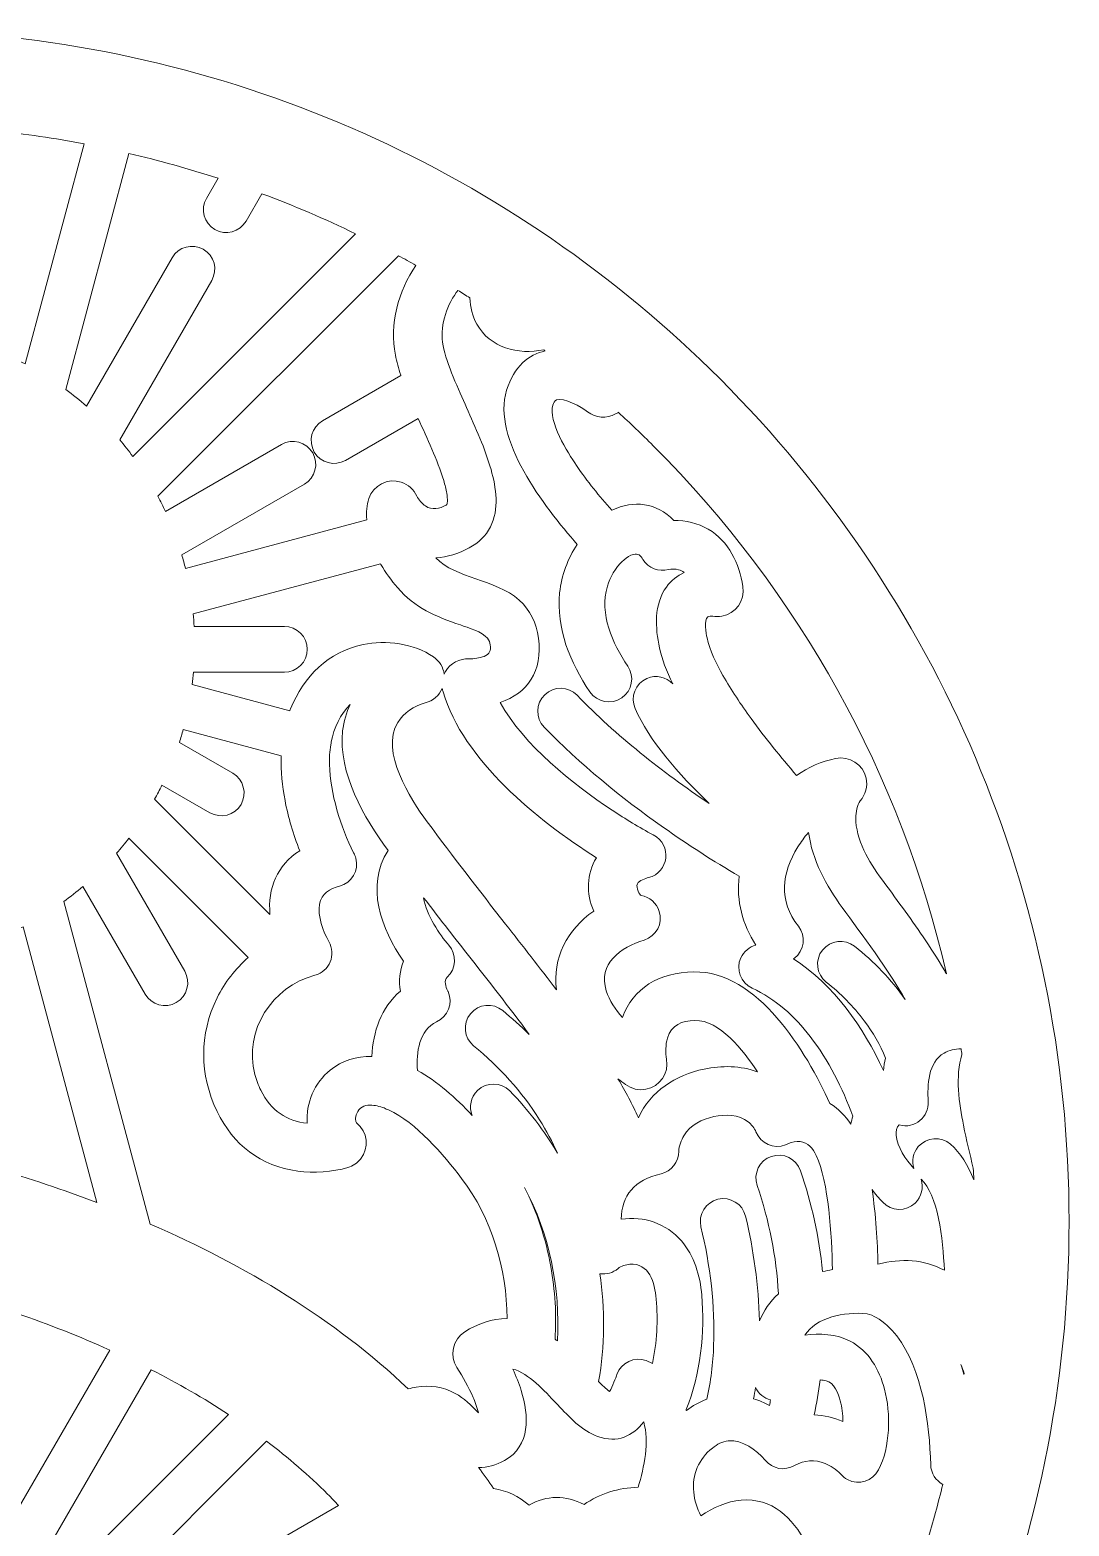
# Model space of a CAD drawing. Header units: millimetres. Extents: x -203 to 203, y -203 to 203.
# Drawn here: x 26 to 203.2, y -52 to 203.2 of the extents above; entities that cross this region are included whole.
import ezdxf

# ---------------------------------------------------------------- set-up
doc = ezdxf.new("R2010")
doc.units = ezdxf.units.MM
doc.header["$MEASUREMENT"] = 0
doc.layers.add('Layer 1', color=7, linetype='Continuous')

msp = doc.modelspace()

# ---------------------------------------------------------------- linework, layer by layer
at = {"layer": 'Layer 1', "lineweight": 9}
for points, knots in [([(33.7208, -200.4134), (76.3242, -193.2977), (114.4402, -172.9273), (143.6838, -143.6838), (180.4558, -106.9117), (203.2, -56.1117), (203.2, 0), (203.2, 56.1116), (180.4558, 106.9117), (143.6838, 143.6838), (108.1613, 179.2061), (61.0701, 200.2619), (10.8867, 202.9111), (9.3566, 202.9111), (7.8348, 203.165), (6.3208, 203.0996), (4.2214, 203.1637), (2.115, 203.2), (0, 203.2), (-112.2233, 203.2), (-203.2, 112.2234), (-203.2, 0), (-203.2, -112.2232), (-112.2236, -203.2), (0, -203.2), (3.7048, -203.2), (7.3858, -203.0983), (11.0418, -202.9022), (18.8322, -202.8955), (26.4212, -202.0358), (33.7208, -200.4134)], [0, 0, 0, 0, 0.1, 0.1, 0.1, 0.2, 0.2, 0.2, 0.3, 0.3, 0.3, 0.4, 0.4, 0.4, 0.5, 0.5, 0.5, 0.6, 0.6, 0.6, 0.7, 0.7, 0.7, 0.8, 0.8, 0.8, 0.9, 0.9, 0.9, 1, 1, 1, 1]), ([(35.2703, 183.7659), (30.2684, 184.7209), (25.2137, 185.4731), (20.1172, 186.0195), (20.1172, 186.0195), (20.1172, 174.4181), (20.1172, 174.4181), (20.1172, 172.2627), (18.3686, 170.5141), (16.2132, 170.5141), (14.0577, 170.5141), (12.3091, 172.2627), (12.3091, 174.4181), (12.3091, 174.4181), (12.3091, 186.6905), (12.3091, 186.6905), (10.355, 186.8181), (8.396, 186.9176), (6.4319, 186.9839), (-5.0047, 186.4137), (-16.0739, 183.6348), (-26.2425, 178.8953), (-26.2425, 178.8953), (-10.3976, 151.4511), (-10.3976, 151.4511), (-9.4882, 151.6298), (-8.5742, 151.7847), (-7.6565, 151.9151), (-5.9523, 152.1573), (-4.2374, 152.3209), (-2.5184, 152.4022), (-2.5184, 152.4022), (-7.9589, 172.7058), (-7.9589, 172.7058), (-8.5141, 174.778), (-7.2693, 176.9298), (-5.197, 177.4834), (-3.1256, 178.0368), (-0.9761, 176.7934), (-0.4211, 174.7226), (-0.4211, 174.7226), (5.6216, 152.1709), (5.6216, 152.1709), (7.8819, 151.9364), (10.1149, 151.5619), (12.3091, 151.0512), (12.3091, 151.0512), (12.3091, 161.4033), (12.3091, 161.4033), (12.3091, 163.5587), (14.0577, 165.3073), (16.2132, 165.3073), (18.3686, 165.3073), (20.1172, 163.5587), (20.1172, 161.4033), (20.1172, 161.4033), (20.1172, 148.5968), (20.1172, 148.5968), (21.8556, 147.9009), (23.5569, 147.1137), (25.2152, 146.2394), (25.2152, 146.2394), (35.2703, 183.7659), (35.2703, 183.7659)], [0, 0, 0, 0, 0.04761905, 0.04761905, 0.04761905, 0.0952381, 0.0952381, 0.0952381, 0.14285714, 0.14285714, 0.14285714, 0.19047619, 0.19047619, 0.19047619, 0.23809524, 0.23809524, 0.23809524, 0.28571429, 0.28571429, 0.28571429, 0.33333333, 0.33333333, 0.33333333, 0.38095238, 0.38095238, 0.38095238, 0.42857143, 0.42857143, 0.42857143, 0.47619048, 0.47619048, 0.47619048, 0.52380952, 0.52380952, 0.52380952, 0.57142857, 0.57142857, 0.57142857, 0.61904762, 0.61904762, 0.61904762, 0.66666667, 0.66666667, 0.66666667, 0.71428571, 0.71428571, 0.71428571, 0.76190476, 0.76190476, 0.76190476, 0.80952381, 0.80952381, 0.80952381, 0.85714286, 0.85714286, 0.85714286, 0.9047619, 0.9047619, 0.9047619, 0.95238095, 0.95238095, 0.95238095, 1, 1, 1, 1]), ([(81.5539, 168.4305), (76.3367, 170.9588), (71.0046, 173.2421), (65.5738, 175.2732), (65.5738, 175.2732), (62.868, 170.5865), (62.868, 170.5865), (61.7952, 168.7284), (59.4125, 168.0839), (57.5515, 169.1533), (55.6884, 170.2237), (55.0419, 172.6136), (56.1167, 174.4752), (56.1167, 174.4752), (58.0902, 177.8934), (58.0902, 177.8934), (53.102, 179.5204), (48.0384, 180.9363), (42.9126, 182.1391), (42.9126, 182.1391), (32.1296, 141.8964), (32.1296, 141.8964), (33.3424, 141.0001), (34.521, 140.0497), (35.6629, 139.0479), (35.6629, 139.0479), (50.273, 164.3536), (50.273, 164.3536), (51.3458, 166.2116), (53.7284, 166.8562), (55.5894, 165.7868), (57.4525, 164.7162), (58.099, 162.3264), (57.0242, 160.4649), (57.0242, 160.4649), (41.3294, 133.2805), (41.3294, 133.2805), (42.1098, 132.3584), (42.8574, 131.4136), (43.5707, 130.4472), (43.5707, 130.4472), (81.5539, 168.4305), (81.5539, 168.4305)], [0, 0, 0, 0, 0.07142857, 0.07142857, 0.07142857, 0.14285714, 0.14285714, 0.14285714, 0.21428571, 0.21428571, 0.21428571, 0.28571429, 0.28571429, 0.28571429, 0.35714286, 0.35714286, 0.35714286, 0.42857143, 0.42857143, 0.42857143, 0.5, 0.5, 0.5, 0.57142857, 0.57142857, 0.57142857, 0.64285714, 0.64285714, 0.64285714, 0.71428571, 0.71428571, 0.71428571, 0.78571429, 0.78571429, 0.78571429, 0.85714286, 0.85714286, 0.85714286, 0.92857143, 0.92857143, 0.92857143, 1, 1, 1, 1]), ([(91.837, 163.0462), (90.8483, 163.604), (89.8544, 164.152), (88.8561, 164.6912), (88.8561, 164.6912), (47.8352, 123.6702), (47.8352, 123.6702), (48.2882, 122.8156), (48.7178, 121.9493), (49.1237, 121.0724), (49.1237, 121.0724), (68.9072, 132.4943), (68.9072, 132.4943), (70.7676, 133.5685), (73.1565, 132.9325), (74.2334, 131.073), (75.3111, 129.2122), (74.6739, 126.8187), (72.8111, 125.7432), (72.8111, 125.7432), (51.9083, 113.675), (51.9083, 113.675), (52.1359, 112.9026), (52.3464, 112.1246), (52.5395, 111.3415), (52.5395, 111.3415), (83.446, 119.6229), (83.446, 119.6229), (83.446, 119.6229), (83.4404, 119.7263), (83.4404, 119.7263), (83.3824, 120.8687), (83.451, 122.1695), (83.8083, 123.2616), (84.5613, 125.5629), (87.0336, 126.8265), (89.3381, 126.0774), (90.5251, 125.6915), (91.4884, 124.8217), (91.9936, 123.6813), (92.3173, 123.0651), (92.8749, 122.406), (93.4523, 122.019), (94.6198, 121.2362), (95.8587, 121.5582), (97.0171, 122.1771), (97.1387, 122.2421), (97.1869, 122.6211), (97.1964, 122.7376), (97.2341, 123.1982), (97.1696, 123.719), (97.0941, 124.1739), (96.974, 124.8974), (96.79, 125.6303), (96.5773, 126.3326), (95.4808, 129.9534), (93.7683, 133.4971), (92.2193, 136.9486), (92.2193, 136.9486), (79.8328, 129.7973), (79.8328, 129.7973), (77.9724, 128.7231), (75.5835, 129.3591), (74.5066, 131.2186), (73.4289, 133.0794), (74.0661, 135.4729), (75.9289, 136.5484), (75.9289, 136.5484), (89.2716, 144.2517), (89.2716, 144.2517), (89.2716, 144.2517), (89.2394, 144.3501), (89.2394, 144.3501), (88.8765, 145.4652), (88.562, 146.6001), (88.3341, 147.751), (87.3008, 152.9697), (88.8122, 158.717), (91.837, 163.0462)], [0, 0, 0, 0, 0.03846154, 0.03846154, 0.03846154, 0.07692308, 0.07692308, 0.07692308, 0.11538462, 0.11538462, 0.11538462, 0.15384615, 0.15384615, 0.15384615, 0.19230769, 0.19230769, 0.19230769, 0.23076923, 0.23076923, 0.23076923, 0.26923077, 0.26923077, 0.26923077, 0.30769231, 0.30769231, 0.30769231, 0.34615385, 0.34615385, 0.34615385, 0.38461538, 0.38461538, 0.38461538, 0.42307692, 0.42307692, 0.42307692, 0.46153846, 0.46153846, 0.46153846, 0.5, 0.5, 0.5, 0.53846154, 0.53846154, 0.53846154, 0.57692308, 0.57692308, 0.57692308, 0.61538462, 0.61538462, 0.61538462, 0.65384615, 0.65384615, 0.65384615, 0.69230769, 0.69230769, 0.69230769, 0.73076923, 0.73076923, 0.73076923, 0.76923077, 0.76923077, 0.76923077, 0.80769231, 0.80769231, 0.80769231, 0.84615385, 0.84615385, 0.84615385, 0.88461538, 0.88461538, 0.88461538, 0.92307692, 0.92307692, 0.92307692, 0.96153846, 0.96153846, 0.96153846, 1, 1, 1, 1]), ([(113.9002, 148.4477), (113.8064, 148.5198), (113.7118, 148.5906), (113.6178, 148.6626), (109.2829, 147.741), (104.4613, 148.9758), (102.2062, 153.0396), (101.4581, 154.3877), (101.0723, 155.943), (101.0543, 157.489), (100.3726, 157.9273), (99.6878, 158.3604), (99.0008, 158.7896), (98.9044, 158.6653), (98.8108, 158.5396), (98.72, 158.4127), (96.9212, 155.9013), (95.8658, 152.4219), (96.4733, 149.3531), (97.0903, 146.2372), (99.1502, 141.7634), (100.4645, 138.8158), (101.9927, 135.3887), (103.6224, 131.8235), (104.6451, 128.2107), (105.5251, 125.1017), (106.0667, 121.4602), (104.5389, 118.4581), (103.7349, 116.8782), (102.4735, 115.7038), (100.9193, 114.8737), (99.0885, 113.8958), (97.1677, 113.2775), (95.2378, 113.1826), (98.6692, 109.5586), (105.2871, 109.6334), (109.4218, 105.9679), (111.3678, 104.2428), (112.3635, 102.0316), (112.719, 99.4806), (113.5033, 93.852), (110.8863, 90.0873), (106.1968, 88.4963), (110.2324, 81.2242), (118.5132, 74.6174), (125.3067, 70.1324), (127.5473, 68.6531), (129.9139, 67.1847), (132.2889, 65.9223), (135.6106, 64.2196), (134.926, 59.4962), (131.5093, 58.6398), (130.9713, 58.5049), (129.8936, 58.1543), (129.6147, 57.6005), (129.253, 56.882), (130.0504, 55.6559), (130.2339, 55.569), (131.6846, 55.3341), (132.8922, 54.2986), (133.3346, 52.878), (133.9746, 50.8232), (132.8258, 48.6359), (130.772, 47.9943), (126.7252, 46.7302), (122.8482, 43.9477), (124.2935, 39.3254), (124.8056, 37.6875), (125.8412, 36.138), (127.0434, 34.769), (128.8354, 39.7847), (133.2261, 42.4251), (139.2492, 42.5545), (150.0287, 42.7862), (158.4548, 28.9376), (162.4086, 20.1086), (163.888, 19.2292), (165.0714, 17.9983), (166.0131, 16.5796), (166.081, 17.0396), (166.1795, 17.4949), (166.3104, 17.9425), (164.5874, 22.7313), (162.1805, 27.5094), (159.0756, 31.526), (156.415, 34.9678), (153.1334, 37.969), (149.1479, 39.794), (147.1954, 40.688), (146.3318, 43.0034), (147.2243, 44.9571), (147.7306, 46.0653), (148.6952, 46.8231), (149.7918, 47.1085), (147.4873, 50.6617), (146.4519, 54.6454), (146.9622, 58.8765), (142.5388, 61.4408), (138.2017, 64.2591), (134.0338, 67.1979), (126.8244, 72.2813), (119.8299, 77.9692), (113.6951, 84.3168), (112.1975, 85.8662), (112.2466, 88.3397), (113.7989, 89.8327), (115.3493, 91.324), (117.814, 91.2751), (119.3082, 89.729), (125.9578, 82.8484), (133.8599, 76.6494), (141.8173, 71.2994), (136.6278, 76.2563), (131.5748, 82.061), (129.2122, 87.4674), (128.3536, 89.4317), (129.2625, 91.7439), (131.2273, 92.6004), (132.769, 93.2725), (134.5236, 92.8576), (135.6216, 91.6985), (134.562, 93.8615), (133.7683, 95.9327), (133.3637, 97.8144), (132.6379, 101.1908), (132.4019, 105.2499), (134.5428, 108.1946), (135.3551, 109.3118), (136.4045, 110.1195), (137.5934, 110.6612), (137.3053, 110.876), (136.9739, 111.0421), (136.5913, 111.1451), (136.0887, 111.2806), (135.4212, 111.31), (134.9021, 111.1944), (133.2407, 110.7324), (131.4601, 111.4239), (130.546, 112.8923), (130.1303, 113.5604), (129.7122, 113.9851), (128.9098, 113.762), (128.3724, 113.6125), (127.7549, 113.2184), (127.3353, 112.8364), (127.2511, 112.7518), (127.1632, 112.671), (127.0717, 112.5944), (125.8866, 111.6025), (124.9107, 109.7793), (124.4847, 108.3314), (123.0893, 103.5885), (125.315, 98.58), (127.9488, 94.7112), (129.1592, 92.9332), (128.7016, 90.5063), (126.9246, 89.2935), (125.1464, 88.0801), (122.7155, 88.5384), (121.5037, 90.3183), (118.1443, 95.2532), (115.7001, 101.1543), (116.3438, 107.2287), (116.6574, 110.1871), (117.6958, 113.023), (119.356, 115.473), (113.6767, 121.8488), (104.711, 133.6142), (107.3082, 141.7407), (108.6192, 145.8425), (111.0253, 147.8707), (113.9002, 148.4477)], [0, 0, 0, 0, 0.01754386, 0.01754386, 0.01754386, 0.03508772, 0.03508772, 0.03508772, 0.05263158, 0.05263158, 0.05263158, 0.07017544, 0.07017544, 0.07017544, 0.0877193, 0.0877193, 0.0877193, 0.10526316, 0.10526316, 0.10526316, 0.12280702, 0.12280702, 0.12280702, 0.14035088, 0.14035088, 0.14035088, 0.15789474, 0.15789474, 0.15789474, 0.1754386, 0.1754386, 0.1754386, 0.19298246, 0.19298246, 0.19298246, 0.21052632, 0.21052632, 0.21052632, 0.22807018, 0.22807018, 0.22807018, 0.24561404, 0.24561404, 0.24561404, 0.26315789, 0.26315789, 0.26315789, 0.28070175, 0.28070175, 0.28070175, 0.29824561, 0.29824561, 0.29824561, 0.31578947, 0.31578947, 0.31578947, 0.33333333, 0.33333333, 0.33333333, 0.35087719, 0.35087719, 0.35087719, 0.36842105, 0.36842105, 0.36842105, 0.38596491, 0.38596491, 0.38596491, 0.40350877, 0.40350877, 0.40350877, 0.42105263, 0.42105263, 0.42105263, 0.43859649, 0.43859649, 0.43859649, 0.45614035, 0.45614035, 0.45614035, 0.47368421, 0.47368421, 0.47368421, 0.49122807, 0.49122807, 0.49122807, 0.50877193, 0.50877193, 0.50877193, 0.52631579, 0.52631579, 0.52631579, 0.54385965, 0.54385965, 0.54385965, 0.56140351, 0.56140351, 0.56140351, 0.57894737, 0.57894737, 0.57894737, 0.59649123, 0.59649123, 0.59649123, 0.61403509, 0.61403509, 0.61403509, 0.63157895, 0.63157895, 0.63157895, 0.64912281, 0.64912281, 0.64912281, 0.66666667, 0.66666667, 0.66666667, 0.68421053, 0.68421053, 0.68421053, 0.70175439, 0.70175439, 0.70175439, 0.71929825, 0.71929825, 0.71929825, 0.73684211, 0.73684211, 0.73684211, 0.75438596, 0.75438596, 0.75438596, 0.77192982, 0.77192982, 0.77192982, 0.78947368, 0.78947368, 0.78947368, 0.80701754, 0.80701754, 0.80701754, 0.8245614, 0.8245614, 0.8245614, 0.84210526, 0.84210526, 0.84210526, 0.85964912, 0.85964912, 0.85964912, 0.87719298, 0.87719298, 0.87719298, 0.89473684, 0.89473684, 0.89473684, 0.9122807, 0.9122807, 0.9122807, 0.92982456, 0.92982456, 0.92982456, 0.94736842, 0.94736842, 0.94736842, 0.96491228, 0.96491228, 0.96491228, 0.98245614, 0.98245614, 0.98245614, 1, 1, 1, 1]), ([(182.3038, 42.2073), (174.4995, 76.0549), (157.3547, 107.24), (132.2974, 132.2974), (130.3514, 134.2434), (128.3665, 136.1398), (126.3473, 137.9903), (126.2021, 137.8869), (126.05, 137.7917), (125.8914, 137.7054), (124.3374, 136.8602), (122.5064, 137.041), (121.1008, 138.0972), (120.0969, 138.8516), (117.0593, 140.563), (115.7991, 140.1125), (115.4678, 139.994), (115.2922, 139.5334), (115.1945, 139.2276), (114.3224, 136.4991), (117.7082, 131.105), (119.2198, 128.8955), (121.0448, 126.2277), (123.0916, 123.6975), (125.2464, 121.2881), (129.0086, 123.0565), (132.8428, 122.5988), (135.8113, 119.5583), (137.8554, 119.558), (139.9073, 119.08), (141.6799, 118.0445), (145.2422, 115.9634), (146.9318, 112.1982), (147.589, 108.2712), (147.989, 105.8812), (146.3723, 103.6183), (143.9823, 103.2199), (143.4707, 103.1346), (142.9448, 103.1407), (142.4353, 103.2383), (142.1891, 103.2614), (141.7845, 103.2313), (141.5863, 103.0827), (140.9283, 102.5896), (141.3178, 100.2376), (141.4669, 99.544), (141.9346, 97.3687), (143.0894, 95.0537), (144.1761, 93.124), (145.6057, 90.5852), (147.2654, 88.1374), (148.9797, 85.7829), (151.4187, 82.4328), (154.0422, 79.1859), (156.7488, 76.0456), (158.7301, 77.474), (160.9988, 78.4484), (163.3895, 78.9595), (165.7543, 79.4651), (168.0956, 77.9422), (168.5969, 75.5773), (168.8866, 74.2105), (168.5079, 72.7883), (167.5791, 71.7462), (167.0503, 71.038), (166.8378, 69.6883), (166.8307, 68.8267), (166.8008, 65.2115), (169.1158, 61.2536), (171.2021, 58.4225), (173.6133, 55.1507), (176.0351, 51.8944), (178.3187, 48.5305), (179.5635, 46.6971), (180.7722, 44.8317), (181.8922, 42.9191), (182.0304, 42.6832), (182.1677, 42.4459), (182.3038, 42.2073)], [0, 0, 0, 0, 0.03846154, 0.03846154, 0.03846154, 0.07692308, 0.07692308, 0.07692308, 0.11538462, 0.11538462, 0.11538462, 0.15384615, 0.15384615, 0.15384615, 0.19230769, 0.19230769, 0.19230769, 0.23076923, 0.23076923, 0.23076923, 0.26923077, 0.26923077, 0.26923077, 0.30769231, 0.30769231, 0.30769231, 0.34615385, 0.34615385, 0.34615385, 0.38461538, 0.38461538, 0.38461538, 0.42307692, 0.42307692, 0.42307692, 0.46153846, 0.46153846, 0.46153846, 0.5, 0.5, 0.5, 0.53846154, 0.53846154, 0.53846154, 0.57692308, 0.57692308, 0.57692308, 0.61538462, 0.61538462, 0.61538462, 0.65384615, 0.65384615, 0.65384615, 0.69230769, 0.69230769, 0.69230769, 0.73076923, 0.73076923, 0.73076923, 0.76923077, 0.76923077, 0.76923077, 0.80769231, 0.80769231, 0.80769231, 0.84615385, 0.84615385, 0.84615385, 0.88461538, 0.88461538, 0.88461538, 0.92307692, 0.92307692, 0.92307692, 0.96153846, 0.96153846, 0.96153846, 1, 1, 1, 1]), ([(53.8589, 103.617), (53.928, 102.9048), (53.9828, 102.1899), (54.0239, 101.4728), (54.0239, 101.4728), (69.4084, 101.4728), (69.4084, 101.4728), (71.5639, 101.4728), (73.3125, 99.7243), (73.3125, 97.5688), (73.3125, 95.4133), (71.5639, 93.6648), (69.4084, 93.6648), (69.4084, 93.6648), (53.9131, 93.6648), (53.9131, 93.6648), (53.8526, 92.9624), (53.7781, 92.2628), (53.6907, 91.5658), (53.6907, 91.5658), (70.3355, 87.1058), (70.3355, 87.1058), (70.3355, 87.1058), (70.3544, 87.1546), (70.3544, 87.1546), (70.3915, 87.2491), (70.4294, 87.3434), (70.4679, 87.4373), (72.7285, 92.9405), (76.8666, 97.1284), (82.8148, 98.3707), (86.7071, 99.1836), (91.5005, 98.5802), (94.8154, 96.291), (95.8964, 95.5446), (96.4924, 94.4739), (96.6562, 93.357), (96.7231, 93.506), (96.7986, 93.6518), (96.8828, 93.7937), (97.7279, 95.2202), (99.267, 96.0101), (100.906, 95.9416), (101.7039, 95.9228), (102.7111, 96.064), (103.4492, 96.372), (104.4273, 96.7801), (104.6513, 97.3079), (104.5077, 98.3388), (104.4495, 98.7561), (104.3188, 99.1188), (104.0512, 99.4481), (103.1753, 100.5258), (100.7402, 101.2754), (99.4383, 101.7224), (95.214, 103.1727), (91.6492, 104.609), (88.6719, 108.1068), (87.6236, 109.3385), (86.6678, 110.6581), (85.8619, 112.0615), (85.8619, 112.0615), (85.7972, 112.1748), (85.7972, 112.1748), (85.7972, 112.1748), (53.8589, 103.617), (53.8589, 103.617)], [0, 0, 0, 0, 0.04545455, 0.04545455, 0.04545455, 0.09090909, 0.09090909, 0.09090909, 0.13636364, 0.13636364, 0.13636364, 0.18181818, 0.18181818, 0.18181818, 0.22727273, 0.22727273, 0.22727273, 0.27272727, 0.27272727, 0.27272727, 0.31818182, 0.31818182, 0.31818182, 0.36363636, 0.36363636, 0.36363636, 0.40909091, 0.40909091, 0.40909091, 0.45454545, 0.45454545, 0.45454545, 0.5, 0.5, 0.5, 0.54545455, 0.54545455, 0.54545455, 0.59090909, 0.59090909, 0.59090909, 0.63636364, 0.63636364, 0.63636364, 0.68181818, 0.68181818, 0.68181818, 0.72727273, 0.72727273, 0.72727273, 0.77272727, 0.77272727, 0.77272727, 0.81818182, 0.81818182, 0.81818182, 0.86363636, 0.86363636, 0.86363636, 0.90909091, 0.90909091, 0.90909091, 0.95454545, 0.95454545, 0.95454545, 1, 1, 1, 1]), ([(96.324, 90.8969), (95.8169, 89.7373), (94.8136, 88.7814), (93.3894, 88.4243), (91.6102, 87.9783), (89.6865, 86.6865), (88.7284, 85.1065), (85.7127, 80.1334), (90.8377, 72.1364), (93.7663, 68.1551), (98.1035, 62.2584), (102.6054, 56.4852), (107.1128, 50.7183), (110.0234, 46.9944), (112.9474, 43.28), (115.7946, 39.5073), (115.1133, 44.8985), (117.595, 49.7308), (122.1567, 52.9421), (120.8543, 55.8728), (120.9042, 59.2736), (122.6009, 62.0225), (112.549, 68.3979), (99.9247, 78.6386), (96.4544, 90.3172), (96.3976, 90.5085), (96.3542, 90.7022), (96.324, 90.8969)], [0, 0, 0, 0, 0.11111111, 0.11111111, 0.11111111, 0.22222222, 0.22222222, 0.22222222, 0.33333333, 0.33333333, 0.33333333, 0.44444444, 0.44444444, 0.44444444, 0.55555556, 0.55555556, 0.55555556, 0.66666667, 0.66666667, 0.66666667, 0.77777778, 0.77777778, 0.77777778, 0.88888889, 0.88888889, 0.88888889, 1, 1, 1, 1]), ([(81.217, 62.8834), (79.0106, 67.2047), (77.2094, 73.0976), (77.0958, 77.9095), (77.0693, 79.031), (77.1274, 80.1669), (77.3049, 81.2811), (77.3471, 81.4522), (77.3771, 81.6235), (77.3956, 81.7944), (77.8417, 84.0888), (78.9528, 86.5392), (80.6404, 88.1844), (79.9674, 86.8061), (79.5246, 85.2927), (79.3447, 83.6522), (78.5573, 76.4703), (82.9979, 68.8186), (87.0768, 63.2699), (83.2253, 57.246), (85.8733, 49.8905), (89.7218, 44.3654), (89.0511, 42.7545), (88.9198, 40.9998), (89.1889, 39.2723), (85.9007, 36.4946), (84.5256, 32.3447), (84.2997, 28.1177), (81.7215, 28.1774), (79.2411, 27.4247), (77.2247, 25.799), (74.5397, 23.6342), (73.0548, 20.1869), (73.2988, 16.7521), (69.8269, 17.0756), (67.0795, 18.9083), (65.3986, 22.3721), (64.9792, 23.2362), (64.6381, 24.1377), (64.3929, 25.0666), (62.4093, 32.5826), (67.3465, 40.069), (74.609, 41.9824), (77.1135, 42.6422), (78.2662, 45.5255), (76.9883, 47.7184), (76.0086, 49.4025), (75.0461, 52.1285), (75.3935, 54.0849), (75.7178, 55.9105), (77.1429, 56.7279), (78.8277, 57.1724), (80.8997, 57.719), (82.1506, 59.8629), (81.6053, 61.9354), (81.5179, 62.2671), (81.3876, 62.586), (81.217, 62.8834)], [0, 0, 0, 0, 0.05263158, 0.05263158, 0.05263158, 0.10526316, 0.10526316, 0.10526316, 0.15789474, 0.15789474, 0.15789474, 0.21052632, 0.21052632, 0.21052632, 0.26315789, 0.26315789, 0.26315789, 0.31578947, 0.31578947, 0.31578947, 0.36842105, 0.36842105, 0.36842105, 0.42105263, 0.42105263, 0.42105263, 0.47368421, 0.47368421, 0.47368421, 0.52631579, 0.52631579, 0.52631579, 0.57894737, 0.57894737, 0.57894737, 0.63157895, 0.63157895, 0.63157895, 0.68421053, 0.68421053, 0.68421053, 0.73684211, 0.73684211, 0.73684211, 0.78947368, 0.78947368, 0.78947368, 0.84210526, 0.84210526, 0.84210526, 0.89473684, 0.89473684, 0.89473684, 0.94736842, 0.94736842, 0.94736842, 1, 1, 1, 1]), ([(52.1596, 83.898), (51.9553, 83.1584), (51.7345, 82.424), (51.499, 81.6948), (51.499, 81.6948), (60.5913, 76.4454), (60.5913, 76.4454), (62.4494, 75.3726), (63.0939, 72.9899), (62.0245, 71.1289), (60.9539, 69.2658), (58.5642, 68.6193), (56.7026, 69.6941), (56.7026, 69.6941), (48.5415, 74.4058), (48.5415, 74.4058), (48.1435, 73.5995), (47.7248, 72.8029), (47.2863, 72.0164), (47.2863, 72.0164), (66.9495, 52.3532), (66.9495, 52.3532), (66.5714, 56.8376), (68.129, 60.7408), (72.0319, 63.2128), (70.9473, 65.9864), (70.0766, 68.8708), (69.5149, 71.7944), (69.0408, 74.2621), (68.7818, 76.7913), (68.8505, 79.3056), (68.8505, 79.3056), (68.8541, 79.4248), (68.8541, 79.4248), (68.8541, 79.4248), (52.1596, 83.898), (52.1596, 83.898)], [0, 0, 0, 0, 0.08333333, 0.08333333, 0.08333333, 0.16666667, 0.16666667, 0.16666667, 0.25, 0.25, 0.25, 0.33333333, 0.33333333, 0.33333333, 0.41666667, 0.41666667, 0.41666667, 0.5, 0.5, 0.5, 0.58333333, 0.58333333, 0.58333333, 0.66666667, 0.66666667, 0.66666667, 0.75, 0.75, 0.75, 0.83333333, 0.83333333, 0.83333333, 0.91666667, 0.91666667, 0.91666667, 1, 1, 1, 1]), ([(46.516, -0.449), (62.6815, -7.4693), (77.9735, -16.6439), (90.5217, -28.5557), (90.964, -28.4379), (91.4166, -28.3429), (91.8779, -28.2701), (94.1987, -27.9041), (96.4655, -28.1848), (98.5393, -29.3253), (100.0702, -30.1673), (101.2464, -31.3267), (102.4488, -32.5701), (102.4651, -32.587), (102.4816, -32.604), (102.4983, -32.6214), (102.276, -31.6928), (101.8414, -30.6073), (101.585, -30.0209), (100.8196, -28.2708), (99.8719, -26.5278), (98.8314, -24.926), (97.5077, -22.8881), (98.1151, -20.1309), (100.1654, -18.8301), (102.3442, -17.4479), (104.7885, -16.5487), (107.3758, -16.539), (107.3313, -8.0744), (104.7872, 0.5614), (99.6333, 7.3311), (96.5457, 11.3867), (91.8539, 16.8648), (87.171, 19.0255), (86.9052, 19.1083), (86.6474, 19.2164), (86.4021, 19.3478), (85.6553, 19.6283), (84.838, 19.8373), (84.0376, 19.8383), (83.0073, 19.8395), (82.1476, 19.4024), (81.7434, 18.4263), (81.6046, 18.0912), (81.5297, 17.7013), (81.5555, 17.3383), (81.5641, 17.2173), (81.6127, 16.8995), (81.7158, 16.8167), (83.6002, 15.3042), (83.9014, 12.5305), (82.3875, 10.6476), (81.8348, 9.9602), (81.0759, 9.4486), (80.2321, 9.193), (77.6512, 8.4111), (74.3606, 8.237), (71.6916, 8.5861), (65.3702, 9.4132), (60.6975, 13.0713), (57.9368, 18.76), (54.9282, 24.9594), (54.8623, 31.9667), (57.9515, 38.1513), (59.2528, 40.7566), (61.0598, 43.0924), (63.2393, 45.0219), (63.2393, 45.0219), (42.9006, 65.3606), (42.9006, 65.3606), (42.2259, 64.4846), (41.5223, 63.6272), (40.7913, 62.7894), (40.7913, 62.7894), (52.4149, 42.6567), (52.4149, 42.6567), (53.4896, 40.7951), (52.8431, 38.4053), (50.9801, 37.3347), (49.1191, 36.2653), (46.7364, 36.9099), (45.6636, 38.768), (45.6636, 38.768), (35.0627, 57.1292), (35.0627, 57.1292), (33.9987, 56.2228), (32.904, 55.3606), (31.7807, 54.544), (31.7807, 54.544), (46.516, -0.449), (46.516, -0.449)], [0, 0, 0, 0, 0.03333333, 0.03333333, 0.03333333, 0.06666667, 0.06666667, 0.06666667, 0.1, 0.1, 0.1, 0.13333333, 0.13333333, 0.13333333, 0.16666667, 0.16666667, 0.16666667, 0.2, 0.2, 0.2, 0.23333333, 0.23333333, 0.23333333, 0.26666667, 0.26666667, 0.26666667, 0.3, 0.3, 0.3, 0.33333333, 0.33333333, 0.33333333, 0.36666667, 0.36666667, 0.36666667, 0.4, 0.4, 0.4, 0.43333333, 0.43333333, 0.43333333, 0.46666667, 0.46666667, 0.46666667, 0.5, 0.5, 0.5, 0.53333333, 0.53333333, 0.53333333, 0.56666667, 0.56666667, 0.56666667, 0.6, 0.6, 0.6, 0.63333333, 0.63333333, 0.63333333, 0.66666667, 0.66666667, 0.66666667, 0.7, 0.7, 0.7, 0.73333333, 0.73333333, 0.73333333, 0.76666667, 0.76666667, 0.76666667, 0.8, 0.8, 0.8, 0.83333333, 0.83333333, 0.83333333, 0.86666667, 0.86666667, 0.86666667, 0.9, 0.9, 0.9, 0.93333333, 0.93333333, 0.93333333, 0.96666667, 0.96666667, 0.96666667, 1, 1, 1, 1]), ([(156.95, 63.8604), (157.5931, 64.8152), (157.9469, 65.3922), (158.7758, 66.3309), (159.4066, 61.6781), (161.7956, 57.224), (164.5283, 53.5162), (167.7957, 49.0828), (172.5843, 42.5999), (175.2769, 37.823), (172.8686, 41.2852), (169.9292, 44.3158), (166.6239, 46.93), (164.9375, 48.2639), (162.4844, 47.9759), (161.1516, 46.2889), (159.8192, 44.6024), (160.1071, 42.1513), (161.7926, 40.8181), (164.2299, 38.8905), (166.4341, 36.6835), (168.2896, 34.1878), (169.7471, 32.2277), (170.9694, 30.1088), (171.9202, 27.861), (171.7524, 27.1641), (171.6258, 26.4553), (171.5336, 25.7412), (168.1276, 33.1683), (163.1297, 40.2949), (156.2167, 44.7753), (156.2674, 44.8113), (156.3176, 44.8485), (156.3672, 44.8873), (158.062, 46.211), (158.3636, 48.6629), (157.0392, 50.3574), (153.6458, 54.6994), (154.1714, 59.4188), (156.95, 63.8604)], [0, 0, 0, 0, 0.07692308, 0.07692308, 0.07692308, 0.15384615, 0.15384615, 0.15384615, 0.23076923, 0.23076923, 0.23076923, 0.30769231, 0.30769231, 0.30769231, 0.38461538, 0.38461538, 0.38461538, 0.46153846, 0.46153846, 0.46153846, 0.53846154, 0.53846154, 0.53846154, 0.61538462, 0.61538462, 0.61538462, 0.69230769, 0.69230769, 0.69230769, 0.76923077, 0.76923077, 0.76923077, 0.84615385, 0.84615385, 0.84615385, 0.92307692, 0.92307692, 0.92307692, 1, 1, 1, 1]), ([(97.1416, 41.6419), (98.7157, 43.076), (98.8429, 45.5161), (97.4441, 47.1052), (95.8617, 48.9008), (93.6839, 52.1739), (93.1504, 55.2005), (95.6115, 51.9928), (98.1004, 48.8067), (100.5901, 45.6213), (104.1339, 41.0874), (107.7326, 36.5311), (111.1646, 31.8779), (109.7241, 33.3011), (108.2102, 34.6599), (106.6294, 35.9621), (104.9707, 37.3285), (102.5081, 37.0881), (101.1432, 35.4284), (99.7791, 33.7696), (100.0192, 31.31), (101.6767, 29.9446), (106.094, 26.3059), (109.8896, 22.1785), (112.9287, 17.3211), (114.0937, 15.4591), (115.089, 13.5718), (116.0015, 11.6439), (113.7479, 15.4374), (111.0226, 18.985), (107.8457, 22.2537), (106.3453, 23.7974), (103.8753, 23.8314), (102.3323, 22.3306), (101.1672, 21.1974), (100.8626, 19.5121), (101.4293, 18.0903), (98.6348, 21.09), (95.4773, 23.8717), (92.0857, 25.7577), (91.8696, 28.8104), (92.3772, 32.6737), (95.3725, 34.0383), (97.3229, 34.9268), (98.1876, 37.2351), (97.3072, 39.1862), (97.282, 39.2514), (97.2531, 39.3159), (97.2203, 39.3793), (96.9247, 39.9512), (96.5852, 41.135), (97.1416, 41.6419)], [0, 0, 0, 0, 0.05882353, 0.05882353, 0.05882353, 0.11764706, 0.11764706, 0.11764706, 0.17647059, 0.17647059, 0.17647059, 0.23529412, 0.23529412, 0.23529412, 0.29411765, 0.29411765, 0.29411765, 0.35294118, 0.35294118, 0.35294118, 0.41176471, 0.41176471, 0.41176471, 0.47058824, 0.47058824, 0.47058824, 0.52941176, 0.52941176, 0.52941176, 0.58823529, 0.58823529, 0.58823529, 0.64705882, 0.64705882, 0.64705882, 0.70588235, 0.70588235, 0.70588235, 0.76470588, 0.76470588, 0.76470588, 0.82352941, 0.82352941, 0.82352941, 0.88235294, 0.88235294, 0.88235294, 0.94117647, 0.94117647, 0.94117647, 1, 1, 1, 1]), ([(-1.7207, 15.5651), (2.9697, 13.9483), (7.6688, 12.5118), (12.3091, 11.2376), (12.3091, 11.2376), (12.3091, 25.8228), (12.3091, 25.8228), (12.3091, 27.9783), (14.0577, 29.7268), (16.2132, 29.7268), (18.3686, 29.7268), (20.1172, 27.9783), (20.1172, 25.8228), (20.1172, 25.8228), (20.1172, 9.0553), (20.1172, 9.0553), (25.906, 7.3489), (31.7104, 5.4176), (37.4505, 3.2362), (37.4505, 3.2362), (24.8493, 50.2643), (24.8493, 50.2643), (23.3069, 49.4661), (21.7278, 48.7435), (20.1172, 48.0989), (20.1172, 48.0989), (20.1172, 40.9651), (20.1172, 40.9651), (20.1172, 38.8096), (18.3686, 37.0611), (16.2132, 37.0611), (14.0577, 37.0611), (12.3091, 38.8096), (12.3091, 40.9651), (12.3091, 40.9651), (12.3091, 45.6445), (12.3091, 45.6445), (10.254, 45.1661), (8.165, 44.8062), (6.0512, 44.5701), (6.0512, 44.5701), (-1.7207, 15.5651), (-1.7207, 15.5651)], [0, 0, 0, 0, 0.07142857, 0.07142857, 0.07142857, 0.14285714, 0.14285714, 0.14285714, 0.21428571, 0.21428571, 0.21428571, 0.28571429, 0.28571429, 0.28571429, 0.35714286, 0.35714286, 0.35714286, 0.42857143, 0.42857143, 0.42857143, 0.5, 0.5, 0.5, 0.57142857, 0.57142857, 0.57142857, 0.64285714, 0.64285714, 0.64285714, 0.71428571, 0.71428571, 0.71428571, 0.78571429, 0.78571429, 0.78571429, 0.85714286, 0.85714286, 0.85714286, 0.92857143, 0.92857143, 0.92857143, 1, 1, 1, 1]), ([(126.2898, 24.3096), (127.5681, 22.1653), (128.7583, 19.9537), (129.7657, 17.6791), (131.8876, 22.1944), (136.0563, 24.9658), (140.9722, 25.9849), (143.9882, 26.6101), (147.1888, 26.5761), (150.0796, 25.5039), (147.6517, 29.21), (143.5718, 34.3624), (139.4168, 34.2731), (137.1729, 34.2249), (135.3746, 33.5584), (134.7119, 31.2382), (134.408, 30.1744), (134.3592, 28.745), (134.5626, 27.658), (135.0077, 25.2796), (133.4361, 22.9838), (131.0577, 22.5385), (129.8385, 22.3103), (128.5811, 22.6086), (127.5942, 23.3591), (127.1543, 23.6686), (126.7192, 23.9853), (126.2898, 24.3096)], [0, 0, 0, 0, 0.11111111, 0.11111111, 0.11111111, 0.22222222, 0.22222222, 0.22222222, 0.33333333, 0.33333333, 0.33333333, 0.44444444, 0.44444444, 0.44444444, 0.55555556, 0.55555556, 0.55555556, 0.66666667, 0.66666667, 0.66666667, 0.77777778, 0.77777778, 0.77777778, 0.88888889, 0.88888889, 0.88888889, 1, 1, 1, 1]), ([(186.963, 7.0891), (186.9378, 7.7615), (186.9086, 8.4335), (186.8762, 9.1049), (186.261, 11.5242), (185.6854, 13.957), (185.2057, 16.3915), (184.4654, 20.1489), (183.7549, 24.7113), (184.9335, 28.4728), (184.8843, 28.7941), (184.8351, 29.1153), (184.7842, 29.4362), (183.7467, 29.3986), (182.7322, 29.193), (181.8789, 28.7127), (179.1601, 27.1825), (179.0109, 23.1886), (179.1924, 20.4743), (179.3713, 17.8007), (176.8332, 15.7377), (174.2549, 16.4561), (173.7429, 16.1488), (173.6735, 15.2387), (173.7125, 14.7184), (173.8632, 12.7027), (175.3664, 10.5774), (176.7314, 9.045), (176.3471, 10.289), (176.5888, 11.7001), (177.4955, 12.7535), (178.8954, 14.3798), (181.3748, 14.5653), (183.0011, 13.1653), (184.6939, 11.708), (185.9846, 9.5832), (186.963, 7.0891)], [0, 0, 0, 0, 0.08333333, 0.08333333, 0.08333333, 0.16666667, 0.16666667, 0.16666667, 0.25, 0.25, 0.25, 0.33333333, 0.33333333, 0.33333333, 0.41666667, 0.41666667, 0.41666667, 0.5, 0.5, 0.5, 0.58333333, 0.58333333, 0.58333333, 0.66666667, 0.66666667, 0.66666667, 0.75, 0.75, 0.75, 0.83333333, 0.83333333, 0.83333333, 0.91666667, 0.91666667, 0.91666667, 1, 1, 1, 1]), ([(126.8315, 0.362), (126.8842, 4.3836), (129.091, 7.0794), (133.6246, 8.132), (135.4039, 8.5451), (136.661, 10.1396), (136.6485, 11.9565), (136.7019, 12.8447), (137.0742, 13.8771), (137.5236, 14.6234), (138.6475, 16.4898), (140.565, 17.4425), (142.6445, 17.8736), (144.6112, 18.2814), (146.8691, 18.2781), (148.5104, 16.9611), (148.9896, 16.5766), (149.5934, 15.8876), (149.8175, 15.2988), (150.583, 13.2884), (152.8422, 12.2753), (154.8526, 13.0407), (155.0307, 13.1084), (155.2036, 13.1892), (155.3699, 13.2821), (155.957, 13.545), (156.7104, 13.6868), (157.3407, 13.6228), (158.705, 13.4844), (159.53, 12.4155), (160.0829, 11.2507), (162.2141, 6.7604), (162.7458, -2.3919), (162.8457, -8.2196), (162.2832, -8.3109), (161.7233, -8.4215), (161.1688, -8.5533), (160.5962, -2.6314), (159.3182, 3.0098), (157.3991, 8.6523), (156.706, 10.6899), (154.4932, 11.7833), (152.4544, 11.0927), (150.4142, 10.4016), (149.3187, 8.1846), (150.0124, 6.1448), (152.0801, 0.0656), (153.3004, -5.9419), (153.6348, -12.346), (152.1768, -13.687), (151.1298, -15.2439), (150.4166, -16.9374), (150.2784, -10.9342), (149.4214, -4.9317), (148.0319, 0.8984), (147.5348, 2.9841), (145.4217, 4.2885), (143.3347, 3.794), (141.2462, 3.2994), (139.9392, 1.182), (140.437, -0.9064), (142.0079, -7.4978), (142.8668, -14.3791), (142.6023, -21.1619), (142.4859, -24.1441), (142.1526, -27.3633), (141.4357, -30.318), (140.1927, -30.7786), (139.0119, -31.4383), (137.9488, -32.2217), (137.9375, -32.1799), (137.926, -32.1379), (137.9143, -32.096), (140.3196, -26.1123), (141.1377, -18.8708), (140.5759, -12.5461), (140.2814, -9.2305), (139.3161, -5.8715), (137.1, -3.3123), (134.5123, -0.3238), (130.7082, 0.9573), (126.8315, 0.362)], [0, 0, 0, 0, 0.03703704, 0.03703704, 0.03703704, 0.07407407, 0.07407407, 0.07407407, 0.11111111, 0.11111111, 0.11111111, 0.14814815, 0.14814815, 0.14814815, 0.18518519, 0.18518519, 0.18518519, 0.22222222, 0.22222222, 0.22222222, 0.25925926, 0.25925926, 0.25925926, 0.2962963, 0.2962963, 0.2962963, 0.33333333, 0.33333333, 0.33333333, 0.37037037, 0.37037037, 0.37037037, 0.40740741, 0.40740741, 0.40740741, 0.44444444, 0.44444444, 0.44444444, 0.48148148, 0.48148148, 0.48148148, 0.51851852, 0.51851852, 0.51851852, 0.55555556, 0.55555556, 0.55555556, 0.59259259, 0.59259259, 0.59259259, 0.62962963, 0.62962963, 0.62962963, 0.66666667, 0.66666667, 0.66666667, 0.7037037, 0.7037037, 0.7037037, 0.74074074, 0.74074074, 0.74074074, 0.77777778, 0.77777778, 0.77777778, 0.81481481, 0.81481481, 0.81481481, 0.85185185, 0.85185185, 0.85185185, 0.88888889, 0.88888889, 0.88888889, 0.92592593, 0.92592593, 0.92592593, 0.96296296, 0.96296296, 0.96296296, 1, 1, 1, 1]), ([(114.8341, -7.6935), (113.9933, -2.966), (112.5102, 1.5867), (110.3436, 5.814), (114.6036, -2.1444), (116.4781, -11.3024), (115.9491, -20.3835), (115.8203, -20.2829), (115.6905, -20.1837), (115.5596, -20.0859), (115.8299, -15.9882), (115.5456, -11.6949), (114.8341, -7.6935)], [0, 0, 0, 0, 0.25, 0.25, 0.25, 0.5, 0.5, 0.5, 0.75, 0.75, 0.75, 1, 1, 1, 1]), ([(170.6185, -7.3122), (170.5289, -3.4965), (170.2647, 1.1342), (169.6062, 5.4349), (170.1807, 4.6814), (170.7944, 3.9649), (171.426, 3.2913), (172.8989, 1.7205), (175.3722, 1.6458), (176.9401, 3.1208), (178.0825, 4.1957), (178.4315, 5.7988), (177.9662, 7.1964), (180.8231, 4.6445), (181.6933, -2.9258), (181.9358, -8.3337), (178.4579, -6.477), (174.5983, -6.2407), (170.6185, -7.3122)], [0, 0, 0, 0, 0.16666667, 0.16666667, 0.16666667, 0.33333333, 0.33333333, 0.33333333, 0.5, 0.5, 0.5, 0.66666667, 0.66666667, 0.66666667, 0.83333333, 0.83333333, 0.83333333, 1, 1, 1, 1]), ([(39.6246, -21.9249), (29.2643, -17.2691), (18.456, -13.6414), (7.9868, -10.8362), (6.628, -10.472), (5.2667, -10.0958), (3.9039, -9.7073), (3.9039, -9.7073), (3.9039, -21.4987), (3.9039, -21.4987), (3.9039, -23.6542), (2.1554, -25.4027), (-0.0001, -25.4027), (-2.1556, -25.4027), (-3.9041, -23.6542), (-3.9041, -21.4987), (-3.9041, -21.4987), (-3.9041, -7.3474), (-3.9041, -7.3474), (-7.0515, -6.3403), (-10.1959, -5.2646), (-13.3246, -4.1157), (-14.3832, -8.0647), (-15.9968, -11.9658), (-17.7691, -15.5082), (-17.8531, -15.6761), (-17.9376, -15.8436), (-18.0229, -16.0109), (-18.0229, -16.0109), (-10.0893, -45.6198), (-10.0893, -45.6198), (-8.0654, -45.2346), (-6.0013, -44.9629), (-3.9041, -44.8111), (-3.9041, -44.8111), (-3.9041, -34.5135), (-3.9041, -34.5135), (-3.9041, -32.3581), (-2.1556, -30.6095), (-0.0001, -30.6095), (2.1554, -30.6095), (3.9039, -32.3581), (3.9039, -34.5135), (3.9039, -34.5135), (3.9039, -44.8111), (3.9039, -44.8111), (6.0016, -44.9619), (8.0652, -45.2348), (10.0892, -45.6198), (10.0892, -45.6198), (16.6342, -21.1942), (16.6342, -21.1942), (17.1891, -19.1234), (19.3386, -17.88), (21.4101, -18.4334), (23.4824, -18.987), (24.7272, -21.1389), (24.1719, -23.211), (24.1719, -23.211), (17.6276, -47.6341), (17.6276, -47.6341), (19.6069, -48.3219), (21.5342, -49.1207), (23.4004, -50.026), (23.4004, -50.026), (39.6246, -21.9249), (39.6246, -21.9249)], [0, 0, 0, 0, 0.04545455, 0.04545455, 0.04545455, 0.09090909, 0.09090909, 0.09090909, 0.13636364, 0.13636364, 0.13636364, 0.18181818, 0.18181818, 0.18181818, 0.22727273, 0.22727273, 0.22727273, 0.27272727, 0.27272727, 0.27272727, 0.31818182, 0.31818182, 0.31818182, 0.36363636, 0.36363636, 0.36363636, 0.40909091, 0.40909091, 0.40909091, 0.45454545, 0.45454545, 0.45454545, 0.5, 0.5, 0.5, 0.54545455, 0.54545455, 0.54545455, 0.59090909, 0.59090909, 0.59090909, 0.63636364, 0.63636364, 0.63636364, 0.68181818, 0.68181818, 0.68181818, 0.72727273, 0.72727273, 0.72727273, 0.77272727, 0.77272727, 0.77272727, 0.81818182, 0.81818182, 0.81818182, 0.86363636, 0.86363636, 0.86363636, 0.90909091, 0.90909091, 0.90909091, 0.95454545, 0.95454545, 0.95454545, 1, 1, 1, 1]), ([(122.986, -27.2874), (124.0629, -21.3722), (124.0529, -14.8093), (123.2073, -8.9229), (124.2883, -9.0774), (125.4284, -8.7832), (126.3131, -8.0174), (126.8054, -7.5914), (127.6497, -7.3629), (128.2833, -7.3067), (131.6334, -7.0092), (132.5709, -10.4935), (132.8137, -13.227), (133.1368, -16.8638), (132.9331, -20.6216), (132.1644, -24.2216), (132.1644, -24.2216), (131.0904, -23.7197), (131.0904, -23.7197), (129.0609, -23.004), (126.832, -24.0709), (126.115, -26.0996), (125.9324, -26.6163), (125.3493, -28.1887), (124.8546, -28.992), (124.2821, -28.5759), (123.5517, -27.8649), (122.986, -27.2874)], [0, 0, 0, 0, 0.11111111, 0.11111111, 0.11111111, 0.22222222, 0.22222222, 0.22222222, 0.33333333, 0.33333333, 0.33333333, 0.44444444, 0.44444444, 0.44444444, 0.55555556, 0.55555556, 0.55555556, 0.66666667, 0.66666667, 0.66666667, 0.77777778, 0.77777778, 0.77777778, 0.88888889, 0.88888889, 0.88888889, 1, 1, 1, 1]), ([(179.0457, -54.439), (180.0078, -51.2682), (180.8829, -48.0682), (181.6758, -44.844), (180.4787, -44.207), (179.6476, -42.9624), (179.6053, -41.5116), (179.4015, -34.5457), (178.2484, -25.2357), (173.8066, -19.5176), (172.8501, -18.2862), (171.6717, -17.1461), (170.3042, -16.3789), (169.8787, -16.1401), (169.2558, -15.8421), (168.7556, -15.7336), (166.8619, -15.5456), (164.5312, -15.7536), (162.7327, -16.2824), (160.6877, -16.884), (159.134, -17.895), (158.1592, -19.4188), (160.5848, -19.0189), (163.6209, -19.2381), (165.8525, -20.3982), (169.018, -22.0438), (170.8535, -25.2471), (171.7375, -28.6013), (172.8253, -32.7294), (172.7327, -38.4775), (170.7096, -42.3691), (169.7157, -44.2808), (167.3585, -45.0256), (165.4468, -44.0318), (164.9807, -43.7896), (164.5692, -43.457), (164.2357, -43.0523), (163.5303, -42.3247), (162.5361, -41.6652), (161.6125, -41.2858), (159.8231, -40.5509), (158.0934, -40.7034), (156.3992, -41.6176), (154.6656, -42.5986), (152.6562, -42.2365), (151.3784, -40.7192), (149.8094, -38.9271), (147.6062, -37.235), (145.0921, -37.4129), (144.0652, -37.5187), (143.1898, -38.0178), (142.3893, -38.6468), (140.0779, -40.4632), (138.9061, -43.2372), (139.1948, -46.1602), (139.3335, -47.5642), (139.7862, -48.9246), (140.4124, -50.1953), (142.489, -48.8039), (144.862, -47.7405), (147.3193, -47.5342), (152.5235, -47.097), (156.0772, -50.5482), (158.3391, -54.8788), (162.3058, -62.4739), (158.231, -70.6533), (153.4307, -76.7847), (156.912, -72.8287), (159.9182, -68.4572), (162.3706, -63.6921), (163.3559, -61.7775), (165.7097, -61.0251), (167.6235, -62.0114), (169.5366, -62.9976), (170.2883, -65.3493), (169.3036, -67.2628), (163.5674, -78.4087), (155.117, -87.6249), (144.7896, -94.6715), (140.0701, -97.8916), (134.7372, -100.8092), (129.3054, -102.9933), (135.6943, -100.5373), (141.844, -97.0796), (147.2367, -93.1004), (159.8724, -83.7769), (169.1001, -71.1912), (175.2456, -56.8018), (175.9041, -55.26), (177.4567, -54.3566), (179.0457, -54.439)], [0, 0, 0, 0, 0.03333333, 0.03333333, 0.03333333, 0.06666667, 0.06666667, 0.06666667, 0.1, 0.1, 0.1, 0.13333333, 0.13333333, 0.13333333, 0.16666667, 0.16666667, 0.16666667, 0.2, 0.2, 0.2, 0.23333333, 0.23333333, 0.23333333, 0.26666667, 0.26666667, 0.26666667, 0.3, 0.3, 0.3, 0.33333333, 0.33333333, 0.33333333, 0.36666667, 0.36666667, 0.36666667, 0.4, 0.4, 0.4, 0.43333333, 0.43333333, 0.43333333, 0.46666667, 0.46666667, 0.46666667, 0.5, 0.5, 0.5, 0.53333333, 0.53333333, 0.53333333, 0.56666667, 0.56666667, 0.56666667, 0.6, 0.6, 0.6, 0.63333333, 0.63333333, 0.63333333, 0.66666667, 0.66666667, 0.66666667, 0.7, 0.7, 0.7, 0.73333333, 0.73333333, 0.73333333, 0.76666667, 0.76666667, 0.76666667, 0.8, 0.8, 0.8, 0.83333333, 0.83333333, 0.83333333, 0.86666667, 0.86666667, 0.86666667, 0.9, 0.9, 0.9, 0.93333333, 0.93333333, 0.93333333, 0.96666667, 0.96666667, 0.96666667, 1, 1, 1, 1]), ([(59.9032, -32.924), (55.6702, -30.1491), (51.2369, -27.6124), (46.6756, -25.2946), (46.6756, -25.2946), (30.1443, -53.9277), (30.1443, -53.9277), (31.8693, -55.1005), (33.523, -56.3704), (35.0962, -57.731), (35.0962, -57.731), (59.9032, -32.924), (59.9032, -32.924)], [0, 0, 0, 0, 0.25, 0.25, 0.25, 0.5, 0.5, 0.5, 0.75, 0.75, 0.75, 1, 1, 1, 1]), ([(102.4887, -41.9391), (103.3825, -43.1308), (104.2465, -44.3359), (105.0778, -45.5556), (107.3483, -45.8824), (109.388, -46.8675), (111.1169, -48.3981), (114.0992, -46.644), (117.3775, -46.6729), (120.4969, -48.2994), (123.1618, -46.3593), (126.4254, -45.4578), (129.7171, -45.319), (130.7679, -41.9205), (131.6705, -37.5168), (130.6696, -34.1962), (128.8047, -36.5783), (126.2508, -37.8837), (122.8001, -36.6634), (120.1666, -35.732), (117.9003, -33.2831), (116.0207, -31.2824), (116.0207, -31.2824), (115.7305, -30.9735), (115.7305, -30.9735), (113.8198, -28.9376), (111.0635, -25.8751), (108.3632, -25.171), (108.9156, -26.3731), (109.4046, -27.6062), (109.7954, -28.8506), (111.1346, -33.1139), (111.4161, -38.2905), (106.9192, -40.7704), (105.5078, -41.5487), (104.016, -42.0332), (102.4887, -41.9391)], [0, 0, 0, 0, 0.08333333, 0.08333333, 0.08333333, 0.16666667, 0.16666667, 0.16666667, 0.25, 0.25, 0.25, 0.33333333, 0.33333333, 0.33333333, 0.41666667, 0.41666667, 0.41666667, 0.5, 0.5, 0.5, 0.58333333, 0.58333333, 0.58333333, 0.66666667, 0.66666667, 0.66666667, 0.75, 0.75, 0.75, 0.83333333, 0.83333333, 0.83333333, 0.91666667, 0.91666667, 0.91666667, 1, 1, 1, 1]), ([(185.2809, -26.1004), (185.2809, -26.1004), (185.3079, -25.9111), (185.3079, -25.9111), (185.1381, -25.4032), (184.9594, -24.9006), (184.7713, -24.4052), (184.9524, -24.9656), (185.1219, -25.5312), (185.2809, -26.1004)], [0, 0, 0, 0, 0.33333333, 0.33333333, 0.33333333, 0.66666667, 0.66666667, 0.66666667, 1, 1, 1, 1]), ([(159.7392, -33.0046), (160.1502, -31.0291), (160.4956, -29.0368), (160.7739, -27.0398), (161.1123, -27.0578), (161.4498, -27.0993), (161.7825, -27.159), (163.141, -27.4029), (163.892, -29.4352), (164.1957, -30.5873), (164.4861, -31.6895), (164.6399, -32.9063), (164.6483, -34.1106), (163.0855, -33.4455), (161.4357, -33.0578), (159.7392, -33.0046)], [0, 0, 0, 0, 0.2, 0.2, 0.2, 0.4, 0.4, 0.4, 0.6, 0.6, 0.6, 0.8, 0.8, 0.8, 1, 1, 1, 1]), ([(152.1093, -31.3945), (151.25, -30.9248), (150.3508, -30.5319), (149.4185, -30.2352), (149.539, -29.6055), (149.6475, -28.9714), (149.7446, -28.3343), (150.25, -29.3696), (151.1952, -30.1313), (152.3076, -30.4096), (152.2435, -30.7383), (152.1774, -31.0667), (152.1093, -31.3945)], [0, 0, 0, 0, 0.25, 0.25, 0.25, 0.5, 0.5, 0.5, 0.75, 0.75, 0.75, 1, 1, 1, 1]), ([(92.7705, -69.4511), (90.4409, -64.1774), (87.4467, -59.1817), (83.8025, -54.4627), (83.8025, -54.4627), (70.236, -62.2953), (70.236, -62.2953), (68.3744, -63.3701), (65.9846, -62.7236), (64.914, -60.8605), (63.8446, -58.9995), (64.4892, -56.6169), (66.3472, -55.5441), (66.3472, -55.5441), (78.6562, -48.4375), (78.6562, -48.4375), (78.0442, -47.7867), (77.4194, -47.1414), (76.7802, -46.5023), (73.5543, -43.2763), (70.0688, -40.2767), (66.3821, -37.4866), (66.3821, -37.4866), (40.617, -63.2517), (40.617, -63.2517), (41.9776, -64.8249), (43.2474, -66.4788), (44.4202, -68.2038), (44.4202, -68.2038), (52.3828, -63.6066), (52.3828, -63.6066), (54.2443, -62.5318), (56.6342, -63.1783), (57.7047, -65.0414), (58.7741, -66.9024), (58.1295, -69.2851), (56.2715, -70.3579), (56.2715, -70.3579), (48.3219, -74.9474), (48.3219, -74.9474), (49.2269, -76.8138), (50.0258, -78.741), (50.7137, -80.7202), (50.7137, -80.7202), (92.7705, -69.4511), (92.7705, -69.4511)], [0, 0, 0, 0, 0.06666667, 0.06666667, 0.06666667, 0.13333333, 0.13333333, 0.13333333, 0.2, 0.2, 0.2, 0.26666667, 0.26666667, 0.26666667, 0.33333333, 0.33333333, 0.33333333, 0.4, 0.4, 0.4, 0.46666667, 0.46666667, 0.46666667, 0.53333333, 0.53333333, 0.53333333, 0.6, 0.6, 0.6, 0.66666667, 0.66666667, 0.66666667, 0.73333333, 0.73333333, 0.73333333, 0.8, 0.8, 0.8, 0.86666667, 0.86666667, 0.86666667, 0.93333333, 0.93333333, 0.93333333, 1, 1, 1, 1])]:
    msp.add_open_spline(points, degree=3, knots=knots, dxfattribs=at)

doc.saveas('drawing.dxf')
